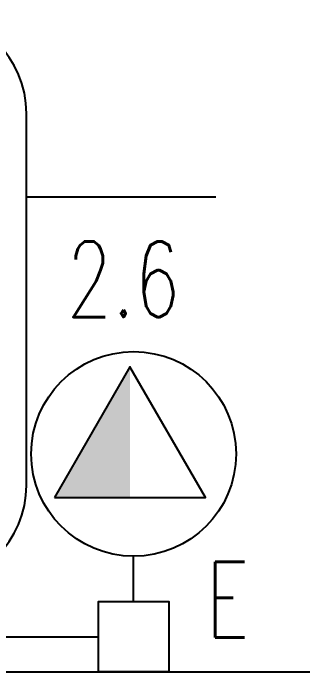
# Model space of a CAD drawing. Extents: x 17.6 to 65.2, y 116.5 to 153.5.
# Drawn here: x 23.647 to 24.03, y 149.124 to 149.996 of the extents above; entities that cross this region are included whole.
import ezdxf

# ---------------------------------------------------------------- set-up
doc = ezdxf.new("R2010")
doc.units = 0
doc.header["$MEASUREMENT"] = 0
doc.linetypes.add('HIDDEN', pattern=[0.375, 0.25, -0.125])
doc.layers.add('INST_-_AR_CONDICIONADO', color=1, linetype='CONTINUOUS')
doc.layers.add('INST_-_MATRIZ', color=9, linetype='CONTINUOUS')
doc.styles.add('TICK-50', font='ROMANS.SHX', dxfattribs={"height": 0.1, "bigfont": 'alf.shx'})

msp = doc.modelspace()

# ---------------------------------------------------------------- hatches: boundary and pattern name
at = {"layer": 'INST_-_AR_CONDICIONADO'}
msp.add_hatch(color=3, dxfattribs=at).paths.add_polyline_path([(23.80191, 149.52815), (23.70191, 149.35495), (23.80191, 149.35495)])

# ---------------------------------------------------------------- linework, layer by layer
at = {"layer": 'INST_-_AR_CONDICIONADO', "linetype": 'CONTINUOUS'}
msp.add_line((23.66491, 149.37102), (23.66491, 149.8635), dxfattribs=at)
at = {"layer": 'INST_-_AR_CONDICIONADO', "color": 5, "linetype": 'HIDDEN'}
msp.add_line((21.79041, 149.75307), (33.61719, 149.75307), dxfattribs=at)
at = {"layer": 'INST_-_AR_CONDICIONADO', "color": 3}
msp.add_line((23.8067, 149.21722), (23.8067, 149.27722), dxfattribs=at)
at = {"layer": 'INST_-_AR_CONDICIONADO', "color": 5, "linetype": 'BYBLOCK'}
msp.add_line((22.76372, 149.17072), (23.76019, 149.17072), dxfattribs=at)
at = {"layer": 'INST_-_AR_CONDICIONADO', "color": 3}
msp.add_lwpolyline([(23.70191, 149.35495), (23.90191, 149.35495), (23.80191, 149.52815)], close=True, dxfattribs=at)
at = {"layer": 'INST_-_AR_CONDICIONADO', "color": 25}
msp.add_lwpolyline([(23.8532, 149.12421), (23.76019, 149.12421), (23.76019, 149.21722), (23.8532, 149.21722)], close=True, dxfattribs=at)
at = {"layer": 'INST_-_AR_CONDICIONADO', "color": 3}
msp.add_circle((23.8067, 149.41268), 0.13546, dxfattribs=at)
at = {"layer": 'INST_-_AR_CONDICIONADO', "linetype": 'CONTINUOUS'}
for centre, start, end in [((23.53224, 149.8635), 0, 90), ((23.53224, 149.37102), 270, 0)]:
    msp.add_arc(centre, 0.13267, start, end, dxfattribs=at)
at = {"layer": 'INST_-_MATRIZ'}
msp.add_line((21.64336, 149.12421), (27.24336, 149.12421), dxfattribs=at)

# ---------------------------------------------------------------- texts
at = {"layer": 'INST_-_AR_CONDICIONADO', "color": 3, "style": 'TICK-50', "width": 0.7}
for s, p in [('2.6', (23.71812, 149.59391)), ('E', (23.90252, 149.16962))]:
    msp.add_text(s, height=0.1, dxfattribs=at).set_placement(p)

doc.saveas('drawing.dxf')
